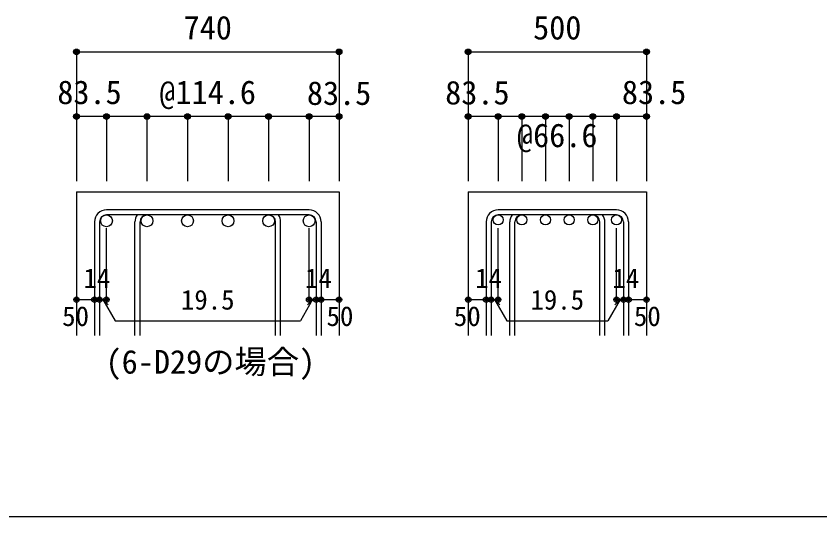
# Model space of a CAD drawing. Units: millimetres at full size, sheet at 1:30. Extents: x -5973 to 5954, y -4195 to 4201.
# Drawn here: x -956 to 1284, y -4195 to -2800 of the extents above; entities that cross this region are included whole.
import ezdxf
from ezdxf.enums import TextEntityAlignment as Align

# ---------------------------------------------------------------- set-up
doc = ezdxf.new("R2010")
doc.units = ezdxf.units.MM
doc.header["$LTSCALE"] = 30
doc.header["$PDMODE"] = 32
doc.header["$PDSIZE"] = 15
for name, color, linetype in [('0-1_躯体線', 2, 'Continuous'), ('0-5_基礎梁筋', 7, 'Continuous'), ('0-6_スタラップ筋', 7, 'Continuous'), ('0-7_文字', 4, 'Continuous'), ('0-D_寸法', 4, 'Continuous'), ('F-0_枠', 6, 'Continuous')]:
    doc.layers.add(name, color=color, linetype=linetype)
doc.styles.add('ＭＳ ゴシック', font='')
doc.styles.get('ＭＳ ゴシック').set_extended_font_data('MS Gothic')

msp = doc.modelspace()

# ---------------------------------------------------------------- linework, layer by layer
at = {"layer": '0-1_躯体線'}
for p, q in [((-787.94, -3289.89), (-55.94, -3289.89)), ((-787.94, -3289.89), (-787.94, -3689.89)), ((-55.94, -3289.89), (-55.94, -3689.89)), ((303.94, -3289.89), (303.94, -3689.89)), ((303.94, -3289.89), (800.94, -3289.89)), ((800.94, -3289.89), (800.94, -3689.89))]:
    msp.add_line(p, q, dxfattribs=at)
at = {"layer": '0-5_基礎梁筋', "color": 3}
for centre, radius in [((-704.44, -3370.39), 16.5), ((-591.44, -3370.39), 16.5), ((-478.44, -3370.39), 16.5), ((-365.44, -3370.39), 16.5), ((-252.44, -3370.39), 16.5), ((-139.44, -3370.39), 16.5), ((387.44, -3367.89), 14), ((453.44, -3367.89), 14), ((519.44, -3367.89), 14), ((585.44, -3367.89), 14), ((651.44, -3367.89), 14), ((717.44, -3367.89), 14)]:
    msp.add_circle(centre, radius, dxfattribs=at)
at = {"layer": '0-6_スタラップ筋'}
for p, q in [((-139.44, -3339.89), (-704.44, -3339.89)), ((-139.44, -3353.89), (-704.44, -3353.89)), ((717.44, -3339.89), (387.44, -3339.89)), ((717.44, -3353.89), (387.44, -3353.89)), ((-737.94, -3373.39), (-737.94, -3689.89)), ((-723.94, -3373.39), (-723.94, -3689.89)), ((-624.94, -3689.89), (-624.94, -3373.39)), ((-610.94, -3689.89), (-610.94, -3373.39)), ((-232.94, -3689.89), (-232.94, -3373.39)), ((-218.94, -3689.89), (-218.94, -3373.39)), ((-119.94, -3373.39), (-119.94, -3689.89)), ((-105.94, -3373.39), (-105.94, -3689.89)), ((353.94, -3373.39), (353.94, -3689.89)), ((367.94, -3373.39), (367.94, -3689.89)), ((419.94, -3689.89), (419.94, -3373.39)), ((433.94, -3689.89), (433.94, -3373.39)), ((670.94, -3689.89), (670.94, -3373.39)), ((684.94, -3689.89), (684.94, -3373.39)), ((736.94, -3373.39), (736.94, -3689.89)), ((750.94, -3373.39), (750.94, -3689.89))]:
    msp.add_line(p, q, dxfattribs=at)
for centre, radius, start, end in [((-704.44, -3373.39), 33.5, 90, 180), ((-704.44, -3373.39), 19.5, 90, 180), ((-591.44, -3373.39), 33.5, 144.40235, 180), ((-591.44, -3373.39), 19.5, 90, 180), ((-252.44, -3373.39), 19.5, 0, 90), ((-252.44, -3373.39), 33.5, 0, 35.59765), ((-139.44, -3373.39), 33.5, 0, 90), ((-139.44, -3373.39), 19.5, 0, 90), ((387.44, -3373.39), 33.5, 90, 180), ((387.44, -3373.39), 19.5, 90, 180), ((453.44, -3373.39), 33.5, 144.40235, 180), ((453.44, -3373.39), 19.5, 90, 180), ((651.44, -3373.39), 19.5, 0, 90), ((651.44, -3373.39), 33.5, 0, 35.59765), ((717.44, -3373.39), 33.5, 0, 90), ((717.44, -3373.39), 19.5, 0, 90)]:
    msp.add_arc(centre, radius, start, end, dxfattribs=at)
at = {"layer": '0-D_寸法'}
for p, q in [((-787.94, -2899.89), (-55.94, -2899.89)), ((-787.94, -2899.89), (-787.94, -3079.89)), ((-787.94, -2899.89), (-55.94, -2899.89)), ((-55.94, -2899.89), (-55.94, -3079.89)), ((303.94, -2899.89), (800.94, -2899.89)), ((303.94, -2899.89), (303.94, -3079.89)), ((303.94, -2899.89), (800.94, -2899.89)), ((800.94, -2899.89), (800.94, -3079.89)), ((-704.44, -3079.89), (-787.94, -3079.89)), ((-787.94, -3079.89), (-787.94, -3259.89)), ((-421.94, -3079.89), (-704.44, -3079.89)), ((-704.44, -3079.89), (-704.44, -3259.89)), ((-591.44, -3079.89), (-591.44, -3259.89)), ((-478.44, -3079.89), (-478.44, -3259.89)), ((-139.44, -3079.89), (-421.94, -3079.89)), ((-365.44, -3079.89), (-365.44, -3259.89)), ((-252.44, -3079.89), (-252.44, -3259.89)), ((-55.94, -3079.89), (-139.44, -3079.89)), ((-139.44, -3079.89), (-139.44, -3259.89)), ((-55.94, -3079.89), (-55.94, -3259.89)), ((387.44, -3079.89), (303.94, -3079.89)), ((303.94, -3079.89), (303.94, -3259.89)), ((552.44, -3079.89), (387.44, -3079.89)), ((387.44, -3079.89), (387.44, -3259.89)), ((453.44, -3079.89), (453.44, -3259.89)), ((519.44, -3079.89), (519.44, -3259.89)), ((717.44, -3079.89), (552.44, -3079.89)), ((585.44, -3079.89), (585.44, -3259.89)), ((651.44, -3079.89), (651.44, -3259.89)), ((800.94, -3079.89), (717.44, -3079.89)), ((717.44, -3079.89), (717.44, -3259.89)), ((800.94, -3079.89), (800.94, -3259.89)), ((-704.44, -3589.89), (-704.44, -3390.56)), ((-139.44, -3589.89), (-139.44, -3390.56)), ((387.44, -3589.89), (387.44, -3390.56)), ((717.44, -3589.89), (717.44, -3390.56)), ((-787.94, -3589.89), (-737.94, -3589.89)), ((-737.94, -3589.89), (-704.44, -3589.89)), ((-714.19, -3589.89), (-700.05, -3604.04)), ((-714.19, -3589.89), (-679.96, -3649.17)), ((-129.69, -3589.89), (-163.91, -3649.17)), ((-129.69, -3589.89), (-143.83, -3604.04)), ((-139.44, -3589.89), (-55.94, -3589.89)), ((-119.94, -3589.89), (-105.94, -3589.89)), ((303.94, -3589.89), (353.94, -3589.89)), ((353.94, -3589.89), (387.44, -3589.89)), ((377.69, -3589.89), (391.83, -3604.04)), ((377.69, -3589.89), (411.91, -3649.17)), ((727.19, -3589.89), (692.96, -3649.17)), ((727.19, -3589.89), (713.04, -3604.04)), ((717.44, -3589.89), (800.94, -3589.89)), ((736.94, -3589.89), (750.94, -3589.89)), ((-679.96, -3649.17), (-163.91, -3649.17)), ((411.91, -3649.17), (692.96, -3649.17))]:
    msp.add_line(p, q, dxfattribs=at)
for points in [[(-55.94, -2899.89), (-55.94, -3079.89), (-55.94, -3259.89)], [(800.94, -2899.89), (800.94, -3079.89), (800.94, -3259.89)]]:
    msp.add_lwpolyline(points, dxfattribs=at)
for centre, radius in [((-787.94, -2899.89), 8), ((-787.94, -2899.89), 7.2), ((-787.94, -2899.89), 6.4), ((-787.94, -2899.89), 5.6), ((-787.94, -2899.89), 4.8), ((-787.94, -2899.89), 4), ((-787.94, -2899.89), 3.2), ((-787.94, -2899.89), 2.4), ((-787.94, -2899.89), 1.6), ((-787.94, -2899.89), 0.8), ((-55.94, -2899.89), 8), ((-55.94, -2899.89), 7.2), ((-55.94, -2899.89), 6.4), ((-55.94, -2899.89), 5.6), ((-55.94, -2899.89), 4.8), ((-55.94, -2899.89), 4), ((-55.94, -2899.89), 3.2), ((-55.94, -2899.89), 2.4), ((-55.94, -2899.89), 1.6), ((-55.94, -2899.89), 0.8), ((303.94, -2899.89), 8), ((303.94, -2899.89), 7.2), ((303.94, -2899.89), 6.4), ((303.94, -2899.89), 5.6), ((303.94, -2899.89), 4.8), ((303.94, -2899.89), 4), ((303.94, -2899.89), 3.2), ((303.94, -2899.89), 2.4), ((303.94, -2899.89), 1.6), ((303.94, -2899.89), 0.8), ((800.94, -2899.89), 8), ((800.94, -2899.89), 7.2), ((800.94, -2899.89), 6.4), ((800.94, -2899.89), 5.6), ((800.94, -2899.89), 4.8), ((800.94, -2899.89), 4), ((800.94, -2899.89), 3.2), ((800.94, -2899.89), 2.4), ((800.94, -2899.89), 1.6), ((800.94, -2899.89), 0.8), ((-787.94, -3079.89), 8), ((-787.94, -3079.89), 7.2), ((-787.94, -3079.89), 6.4), ((-787.94, -3079.89), 5.6), ((-787.94, -3079.89), 4.8), ((-787.94, -3079.89), 4), ((-787.94, -3079.89), 3.2), ((-787.94, -3079.89), 2.4), ((-787.94, -3079.89), 1.6), ((-787.94, -3079.89), 0.8), ((-704.44, -3079.89), 8), ((-704.44, -3079.89), 7.2), ((-704.44, -3079.89), 6.4), ((-704.44, -3079.89), 5.6), ((-704.44, -3079.89), 4.8), ((-704.44, -3079.89), 4), ((-704.44, -3079.89), 3.2), ((-704.44, -3079.89), 2.4), ((-704.44, -3079.89), 1.6), ((-704.44, -3079.89), 0.8), ((-591.44, -3079.89), 8), ((-591.44, -3079.89), 7.2), ((-591.44, -3079.89), 6.4), ((-591.44, -3079.89), 5.6), ((-591.44, -3079.89), 4.8), ((-591.44, -3079.89), 4), ((-591.44, -3079.89), 3.2), ((-591.44, -3079.89), 2.4), ((-591.44, -3079.89), 1.6), ((-591.44, -3079.89), 0.8), ((-478.44, -3079.89), 8), ((-478.44, -3079.89), 7.2), ((-478.44, -3079.89), 6.4), ((-478.44, -3079.89), 5.6), ((-478.44, -3079.89), 4.8), ((-478.44, -3079.89), 4), ((-478.44, -3079.89), 3.2), ((-478.44, -3079.89), 2.4), ((-478.44, -3079.89), 1.6), ((-478.44, -3079.89), 0.8), ((-365.44, -3079.89), 8), ((-365.44, -3079.89), 7.2), ((-365.44, -3079.89), 6.4), ((-365.44, -3079.89), 5.6), ((-365.44, -3079.89), 4.8), ((-365.44, -3079.89), 4), ((-365.44, -3079.89), 3.2), ((-365.44, -3079.89), 2.4), ((-365.44, -3079.89), 1.6), ((-365.44, -3079.89), 0.8), ((-252.44, -3079.89), 8), ((-252.44, -3079.89), 7.2), ((-252.44, -3079.89), 6.4), ((-252.44, -3079.89), 5.6), ((-252.44, -3079.89), 4.8), ((-252.44, -3079.89), 4), ((-252.44, -3079.89), 3.2), ((-252.44, -3079.89), 2.4), ((-252.44, -3079.89), 1.6), ((-252.44, -3079.89), 0.8), ((-139.44, -3079.89), 8), ((-139.44, -3079.89), 7.2), ((-139.44, -3079.89), 6.4), ((-139.44, -3079.89), 5.6), ((-139.44, -3079.89), 4.8), ((-139.44, -3079.89), 4), ((-139.44, -3079.89), 3.2), ((-139.44, -3079.89), 2.4), ((-139.44, -3079.89), 1.6), ((-139.44, -3079.89), 0.8), ((-55.94, -3079.89), 8), ((-55.94, -3079.89), 7.2), ((-55.94, -3079.89), 6.4), ((-55.94, -3079.89), 5.6), ((-55.94, -3079.89), 4.8), ((-55.94, -3079.89), 4), ((-55.94, -3079.89), 3.2), ((-55.94, -3079.89), 2.4), ((-55.94, -3079.89), 1.6), ((-55.94, -3079.89), 0.8), ((303.94, -3079.89), 8), ((303.94, -3079.89), 7.2), ((303.94, -3079.89), 6.4), ((303.94, -3079.89), 5.6), ((303.94, -3079.89), 4.8), ((303.94, -3079.89), 4), ((303.94, -3079.89), 3.2), ((303.94, -3079.89), 2.4), ((303.94, -3079.89), 1.6), ((303.94, -3079.89), 0.8), ((387.44, -3079.89), 8), ((387.44, -3079.89), 7.2), ((387.44, -3079.89), 6.4), ((387.44, -3079.89), 5.6), ((387.44, -3079.89), 4.8), ((387.44, -3079.89), 4), ((387.44, -3079.89), 3.2), ((387.44, -3079.89), 2.4), ((387.44, -3079.89), 1.6), ((387.44, -3079.89), 0.8), ((453.44, -3079.89), 8), ((453.44, -3079.89), 7.2), ((453.44, -3079.89), 6.4), ((453.44, -3079.89), 5.6), ((453.44, -3079.89), 4.8), ((453.44, -3079.89), 4), ((453.44, -3079.89), 3.2), ((453.44, -3079.89), 2.4), ((453.44, -3079.89), 1.6), ((453.44, -3079.89), 0.8), ((519.44, -3079.89), 8), ((519.44, -3079.89), 7.2), ((519.44, -3079.89), 6.4), ((519.44, -3079.89), 5.6), ((519.44, -3079.89), 4.8), ((519.44, -3079.89), 4), ((519.44, -3079.89), 3.2), ((519.44, -3079.89), 2.4), ((519.44, -3079.89), 1.6), ((519.44, -3079.89), 0.8), ((585.44, -3079.89), 8), ((585.44, -3079.89), 7.2), ((585.44, -3079.89), 6.4), ((585.44, -3079.89), 5.6), ((585.44, -3079.89), 4.8), ((585.44, -3079.89), 4), ((585.44, -3079.89), 3.2), ((585.44, -3079.89), 2.4), ((585.44, -3079.89), 1.6), ((585.44, -3079.89), 0.8), ((651.44, -3079.89), 8), ((651.44, -3079.89), 7.2), ((651.44, -3079.89), 6.4), ((651.44, -3079.89), 5.6), ((651.44, -3079.89), 4.8), ((651.44, -3079.89), 4), ((651.44, -3079.89), 3.2), ((651.44, -3079.89), 2.4), ((651.44, -3079.89), 1.6), ((651.44, -3079.89), 0.8), ((717.44, -3079.89), 8), ((717.44, -3079.89), 7.2), ((717.44, -3079.89), 6.4), ((717.44, -3079.89), 5.6), ((717.44, -3079.89), 4.8), ((717.44, -3079.89), 4), ((717.44, -3079.89), 3.2), ((717.44, -3079.89), 2.4), ((717.44, -3079.89), 1.6), ((717.44, -3079.89), 0.8), ((800.94, -3079.89), 8), ((800.94, -3079.89), 7.2), ((800.94, -3079.89), 6.4), ((800.94, -3079.89), 5.6), ((800.94, -3079.89), 4.8), ((800.94, -3079.89), 4), ((800.94, -3079.89), 3.2), ((800.94, -3079.89), 2.4), ((800.94, -3079.89), 1.6), ((800.94, -3079.89), 0.8), ((-787.94, -3589.89), 4), ((-787.94, -3589.89), 3.6), ((-787.94, -3589.89), 3.2), ((-787.94, -3589.89), 2.8), ((-787.94, -3589.89), 2.4), ((-787.94, -3589.89), 2), ((-787.94, -3589.89), 1.6), ((-787.94, -3589.89), 1.2), ((-787.94, -3589.89), 0.8), ((-787.94, -3589.89), 0.4), ((-737.94, -3589.89), 4), ((-737.94, -3589.89), 3.6), ((-737.94, -3589.89), 3.2), ((-737.94, -3589.89), 2.8), ((-737.94, -3589.89), 2.4), ((-737.94, -3589.89), 2), ((-737.94, -3589.89), 1.6), ((-737.94, -3589.89), 1.2), ((-737.94, -3589.89), 0.8), ((-737.94, -3589.89), 0.4), ((-723.94, -3589.89), 4), ((-723.94, -3589.89), 3.6), ((-723.94, -3589.89), 3.2), ((-723.94, -3589.89), 2.8), ((-723.94, -3589.89), 2.4), ((-723.94, -3589.89), 2), ((-723.94, -3589.89), 1.6), ((-723.94, -3589.89), 1.2), ((-723.94, -3589.89), 0.8), ((-723.94, -3589.89), 0.4), ((-704.44, -3589.89), 4), ((-704.44, -3589.89), 3.6), ((-704.44, -3589.89), 3.2), ((-704.44, -3589.89), 2.8), ((-704.44, -3589.89), 2.4), ((-704.44, -3589.89), 2), ((-704.44, -3589.89), 1.6), ((-704.44, -3589.89), 1.2), ((-704.44, -3589.89), 0.8), ((-704.44, -3589.89), 0.4), ((-139.44, -3589.89), 4), ((-139.44, -3589.89), 3.6), ((-139.44, -3589.89), 3.2), ((-139.44, -3589.89), 2.8), ((-139.44, -3589.89), 2.4), ((-139.44, -3589.89), 2), ((-139.44, -3589.89), 1.6), ((-139.44, -3589.89), 1.2), ((-139.44, -3589.89), 0.8), ((-139.44, -3589.89), 0.4), ((-119.94, -3589.89), 4), ((-119.94, -3589.89), 3.6), ((-119.94, -3589.89), 3.2), ((-119.94, -3589.89), 2.8), ((-119.94, -3589.89), 2.4), ((-119.94, -3589.89), 2), ((-119.94, -3589.89), 1.6), ((-119.94, -3589.89), 1.2), ((-119.94, -3589.89), 0.8), ((-119.94, -3589.89), 0.4), ((-105.94, -3589.89), 4), ((-105.94, -3589.89), 3.6), ((-105.94, -3589.89), 3.2), ((-105.94, -3589.89), 2.8), ((-105.94, -3589.89), 2.4), ((-105.94, -3589.89), 2), ((-105.94, -3589.89), 1.6), ((-105.94, -3589.89), 1.2), ((-105.94, -3589.89), 0.8), ((-105.94, -3589.89), 0.4), ((-55.94, -3589.89), 4), ((-55.94, -3589.89), 3.6), ((-55.94, -3589.89), 3.2), ((-55.94, -3589.89), 2.8), ((-55.94, -3589.89), 2.4), ((-55.94, -3589.89), 2), ((-55.94, -3589.89), 1.6), ((-55.94, -3589.89), 1.2), ((-55.94, -3589.89), 0.8), ((-55.94, -3589.89), 0.4), ((303.94, -3589.89), 4), ((303.94, -3589.89), 3.6), ((303.94, -3589.89), 3.2), ((303.94, -3589.89), 2.8), ((303.94, -3589.89), 2.4), ((303.94, -3589.89), 2), ((303.94, -3589.89), 1.6), ((303.94, -3589.89), 1.2), ((303.94, -3589.89), 0.8), ((303.94, -3589.89), 0.4), ((353.94, -3589.89), 4), ((353.94, -3589.89), 3.6), ((353.94, -3589.89), 3.2), ((353.94, -3589.89), 2.8), ((353.94, -3589.89), 2.4), ((353.94, -3589.89), 2), ((353.94, -3589.89), 1.6), ((353.94, -3589.89), 1.2), ((353.94, -3589.89), 0.8), ((353.94, -3589.89), 0.4), ((367.94, -3589.89), 4), ((367.94, -3589.89), 3.6), ((367.94, -3589.89), 3.2), ((367.94, -3589.89), 2.8), ((367.94, -3589.89), 2.4), ((367.94, -3589.89), 2), ((367.94, -3589.89), 1.6), ((367.94, -3589.89), 1.2), ((367.94, -3589.89), 0.8), ((367.94, -3589.89), 0.4), ((387.44, -3589.89), 4), ((387.44, -3589.89), 3.6), ((387.44, -3589.89), 3.2), ((387.44, -3589.89), 2.8), ((387.44, -3589.89), 2.4), ((387.44, -3589.89), 2), ((387.44, -3589.89), 1.6), ((387.44, -3589.89), 1.2), ((387.44, -3589.89), 0.8), ((387.44, -3589.89), 0.4), ((717.44, -3589.89), 4), ((717.44, -3589.89), 3.6), ((717.44, -3589.89), 3.2), ((717.44, -3589.89), 2.8), ((717.44, -3589.89), 2.4), ((717.44, -3589.89), 2), ((717.44, -3589.89), 1.6), ((717.44, -3589.89), 1.2), ((717.44, -3589.89), 0.8), ((717.44, -3589.89), 0.4), ((736.94, -3589.89), 4), ((736.94, -3589.89), 3.6), ((736.94, -3589.89), 3.2), ((736.94, -3589.89), 2.8), ((736.94, -3589.89), 2.4), ((736.94, -3589.89), 2), ((736.94, -3589.89), 1.6), ((736.94, -3589.89), 1.2), ((736.94, -3589.89), 0.8), ((736.94, -3589.89), 0.4), ((750.94, -3589.89), 4), ((750.94, -3589.89), 3.6), ((750.94, -3589.89), 3.2), ((750.94, -3589.89), 2.8), ((750.94, -3589.89), 2.4), ((750.94, -3589.89), 2), ((750.94, -3589.89), 1.6), ((750.94, -3589.89), 1.2), ((750.94, -3589.89), 0.8), ((750.94, -3589.89), 0.4), ((800.94, -3589.89), 4), ((800.94, -3589.89), 3.6), ((800.94, -3589.89), 3.2), ((800.94, -3589.89), 2.8), ((800.94, -3589.89), 2.4), ((800.94, -3589.89), 2), ((800.94, -3589.89), 1.6), ((800.94, -3589.89), 1.2), ((800.94, -3589.89), 0.8), ((800.94, -3589.89), 0.4)]:
    msp.add_circle(centre, radius, dxfattribs=at)
at = {"layer": '0-D_寸法', "color": 7}
for p in [(-787.94, -2899.89), (-787.94, -2899.89), (-55.94, -2899.89), (-55.94, -2899.89), (303.94, -2899.89), (800.94, -2899.89), (-787.94, -3079.89), (-704.44, -3079.89), (-591.44, -3079.89), (-478.44, -3079.89), (-365.44, -3079.89), (-252.44, -3079.89), (-139.44, -3079.89), (-55.94, -3079.89), (303.94, -3079.89), (387.44, -3079.89), (453.44, -3079.89), (519.44, -3079.89), (585.44, -3079.89), (651.44, -3079.89), (717.44, -3079.89), (800.94, -3079.89), (-787.94, -3589.89), (-737.94, -3589.89), (-723.94, -3589.89), (-704.44, -3589.89), (-139.44, -3589.89), (-119.94, -3589.89), (-105.94, -3589.89), (-55.94, -3589.89), (303.94, -3589.89), (353.94, -3589.89), (367.94, -3589.89), (387.44, -3589.89), (717.44, -3589.89), (736.94, -3589.89), (750.94, -3589.89), (800.94, -3589.89)]:
    msp.add_point(p, dxfattribs=at)
at = {"layer": 'F-0_枠'}
msp.add_line((5954.1, -4195.24), (-5972.88, -4195.24), dxfattribs=at)

# ---------------------------------------------------------------- texts
at = {"layer": '0-7_文字', "color": 7, "style": 'ＭＳ ゴシック'}
msp.add_text('(6-D29の場合)', height=65.98, dxfattribs=at).set_placement((-706.93, -3815.88), align=Align.BOTTOM_LEFT)
at = {"layer": '0-D_寸法', "style": 'ＭＳ ゴシック'}
for s, height, p in [('740', 65.98, (-489.44, -2884.89)), ('500', 65.98, (484.94, -2884.89)), ('83.5', 65.98, (-841.44, -3064.89)), ('@114.6', 65.98, (-556.94, -3064.89)), ('83.5', 65.98, (732.44, -3064.89)), ('83.5', 65.98, (-145.68, -3067.21)), ('83.5', 65.98, (239.79, -3065.94)), ('@66.6', 65.98, (439.94, -3184.89)), ('14', 54.99, (-768.47, -3574.44)), ('14', 54.99, (-150.89, -3574.44)), ('14', 54.99, (323.4, -3574.44)), ('14', 54.99, (705.98, -3574.44)), ('19.5', 54.99, (-496.94, -3634.17)), ('19.5', 54.99, (477.44, -3634.17)), ('50', 54.99, (-827.94, -3679.89)), ('50', 54.99, (-90.94, -3679.89)), ('50', 54.99, (263.94, -3679.89)), ('50', 54.99, (765.94, -3679.89))]:
    msp.add_text(s, height=height, dxfattribs=at).set_placement(p, align=Align.BOTTOM_LEFT)

doc.saveas('drawing.dxf')
